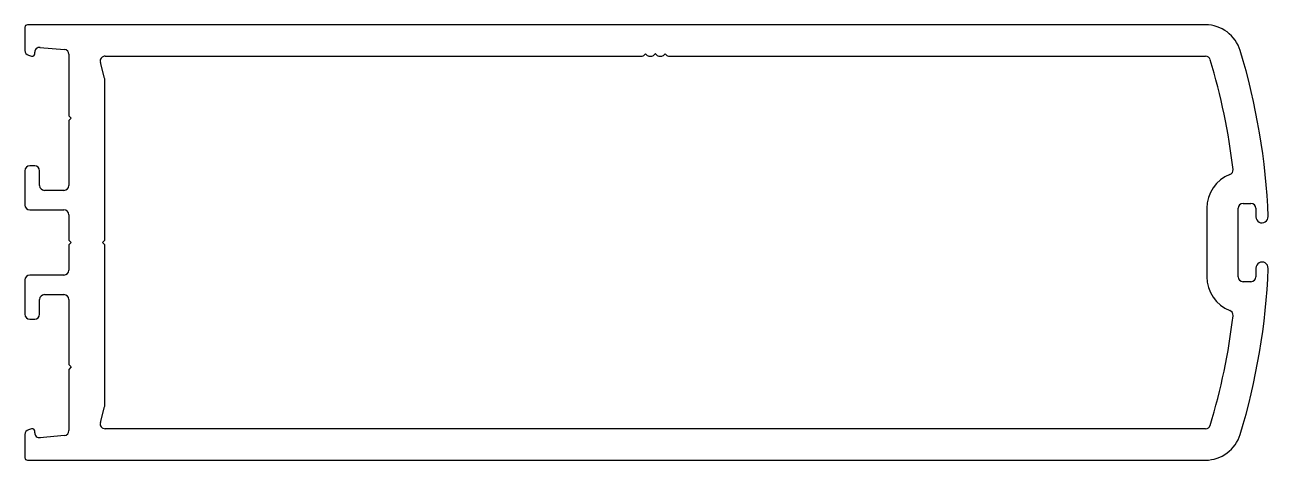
# Model space of a CAD drawing. Extents: x -55 to 72, y 6 to 50.
import ezdxf

# ---------------------------------------------------------------- set-up
doc = ezdxf.new("R2010")
doc.units = 0
doc.layers.get('0').update_dxf_attribs({"linetype": 'CONTINUOUS'})

msp = doc.modelspace()

# ---------------------------------------------------------------- linework, layer by layer
for p, q in [((-54.57, 50.06), (-54.57, 47.68)), ((65.98, 50.31), (-54.32, 50.31)), ((-54.2, 47.2), (-53.89, 47.12)), ((-53.57, 47.36), (-53.57, 47.51)), ((-53.03, 48.01), (-50.53, 47.79)), ((-50.07, 47.3), (-50.08, 41.03)), ((-46.38, 47.11), (8.45, 47.11)), ((8.62, 47.18), (8.8, 47.35)), ((8.81, 47.35), (8.98, 47.18)), ((9.15, 47.11), (9.45, 47.11)), ((9.62, 47.18), (9.8, 47.35)), ((9.81, 47.35), (9.98, 47.18)), ((10.15, 47.11), (10.45, 47.11)), ((10.62, 47.18), (10.8, 47.35)), ((10.81, 47.35), (10.98, 47.18)), ((11.15, 47.11), (65.98, 47.11)), ((-46.43, 44.87), (-46.86, 46.48)), ((-46.41, 28.33), (-46.41, 44.74)), ((-50.08, 41.03), (-49.83, 40.78)), ((-49.83, 40.78), (-50.08, 40.53)), ((-50.08, 40.53), (-50.08, 33.91)), ((-53.57, 35.91), (-54.07, 35.91)), ((-54.57, 35.41), (-54.57, 31.91)), ((-53.07, 33.91), (-53.07, 35.41)), ((-50.58, 33.41), (-52.57, 33.41)), ((69.82, 32.08), (70.62, 32.08)), ((-54.07, 31.41), (-50.58, 31.41)), ((-50.08, 30.91), (-50.08, 28.33)), ((66.12, 31.58), (66.12, 24.58)), ((69.32, 24.58), (69.32, 31.58)), ((71.12, 31.58), (71.12, 30.71)), ((-50.08, 28.33), (-49.83, 28.08)), ((-49.83, 28.08), (-50.08, 27.83)), ((-46.66, 28.08), (-46.41, 28.33)), ((-46.41, 27.83), (-46.66, 28.08)), ((-50.08, 27.83), (-50.08, 25.26)), ((-46.41, 11.42), (-46.41, 27.83)), ((71.12, 25.46), (71.12, 24.58)), ((-54.57, 24.26), (-54.57, 20.76)), ((-50.58, 24.76), (-54.07, 24.76)), ((70.62, 24.08), (69.82, 24.08)), ((-53.07, 20.76), (-53.07, 22.26)), ((-52.57, 22.76), (-50.58, 22.76)), ((-50.08, 22.26), (-50.08, 15.63)), ((-54.07, 20.26), (-53.57, 20.26)), ((-50.08, 15.63), (-49.83, 15.38)), ((-49.83, 15.38), (-50.08, 15.13)), ((-50.08, 15.13), (-50.07, 8.87)), ((-46.86, 9.69), (-46.43, 11.29)), ((-53.89, 9.05), (-54.2, 8.97)), ((65.98, 9.06), (-46.38, 9.06)), ((-54.57, 8.48), (-54.57, 6.11)), ((-53.57, 8.65), (-53.57, 8.81)), ((-50.53, 8.37), (-53.03, 8.15)), ((-54.32, 5.86), (65.98, 5.86))]:
    msp.add_line(p, q)
for centre, radius, start, end in [((-54.32, 50.06), 0.25, 90, 180), ((65.98, 46.61), 3.7, 16.8795, 90), ((-54.07, 47.68), 0.5, 180, 255), ((-53.82, 47.36), 0.25, 255, 360), ((-53.07, 47.51), 0.5, 85, 180), ((-50.57, 47.3), 0.5, 359.9901, 85), ((-46.38, 46.61), 0.5, 90, 195), ((8.45, 47.36), 0.25, 270, 315), ((8.8, 47.35), 0.008, 45, 135), ((9.15, 47.36), 0.25, 225, 270), ((9.45, 47.36), 0.25, 270, 315), ((9.8, 47.35), 0.008, 45, 135), ((10.15, 47.36), 0.25, 225, 270), ((10.45, 47.36), 0.25, 270, 315), ((10.8, 47.35), 0.008, 45, 135), ((11.15, 47.36), 0.25, 225, 270), ((65.98, 46.61), 0.5, 16.8795, 90), ((4.93, 28.08), 67.5, 2.2496, 16.8795), ((4.93, 28.08), 64.3, 6.6708, 16.8795), ((-46.91, 44.74), 0.5, 360, 15), ((-54.07, 35.41), 0.5, 90, 180), ((-53.57, 35.41), 0.5, 0, 90), ((68.29, 35.49), 0.5, 291.3693, 6.6708), ((69.82, 31.58), 3.7, 111.3693, 180), ((-52.57, 33.91), 0.5, 180, 270), ((-50.58, 33.91), 0.5, 270, 0), ((-54.07, 31.91), 0.5, 180, 270), ((69.82, 31.58), 0.5, 90, 180), ((70.62, 31.58), 0.5, 0, 90), ((-50.58, 30.91), 0.5, 360, 90), ((71.75, 30.71), 0.625, 180, 2.2529), ((4.93, 28.08), 67.5, 343.1205, 357.7504), ((71.75, 25.46), 0.625, 357.7471, 180), ((-54.07, 24.26), 0.5, 90, 180), ((-50.58, 25.26), 0.5, 270, 0), ((69.82, 24.58), 3.7, 180, 248.6307), ((69.82, 24.58), 0.5, 180, 270), ((70.62, 24.58), 0.5, 270, 360), ((-52.57, 22.26), 0.5, 90, 180), ((-50.58, 22.26), 0.5, 360, 90), ((-54.07, 20.76), 0.5, 180, 270), ((-53.57, 20.76), 0.5, 270, 0), ((4.93, 28.08), 64.3, 343.1205, 353.3292), ((68.29, 20.67), 0.5, 353.3292, 68.6307), ((-46.91, 11.42), 0.5, 345, 0), ((-54.07, 8.48), 0.5, 105, 180), ((-53.82, 8.81), 0.25, 0, 105), ((-46.38, 9.56), 0.5, 165, 270), ((65.98, 9.56), 0.5, 270, 343.1205), ((-53.07, 8.65), 0.5, 180, 275), ((-50.57, 8.87), 0.5, 275, 0.0099), ((65.98, 9.56), 3.7, 270, 343.1205), ((-54.32, 6.11), 0.25, 180, 270)]:
    msp.add_arc(centre, radius, start, end)

doc.saveas('drawing.dxf')
